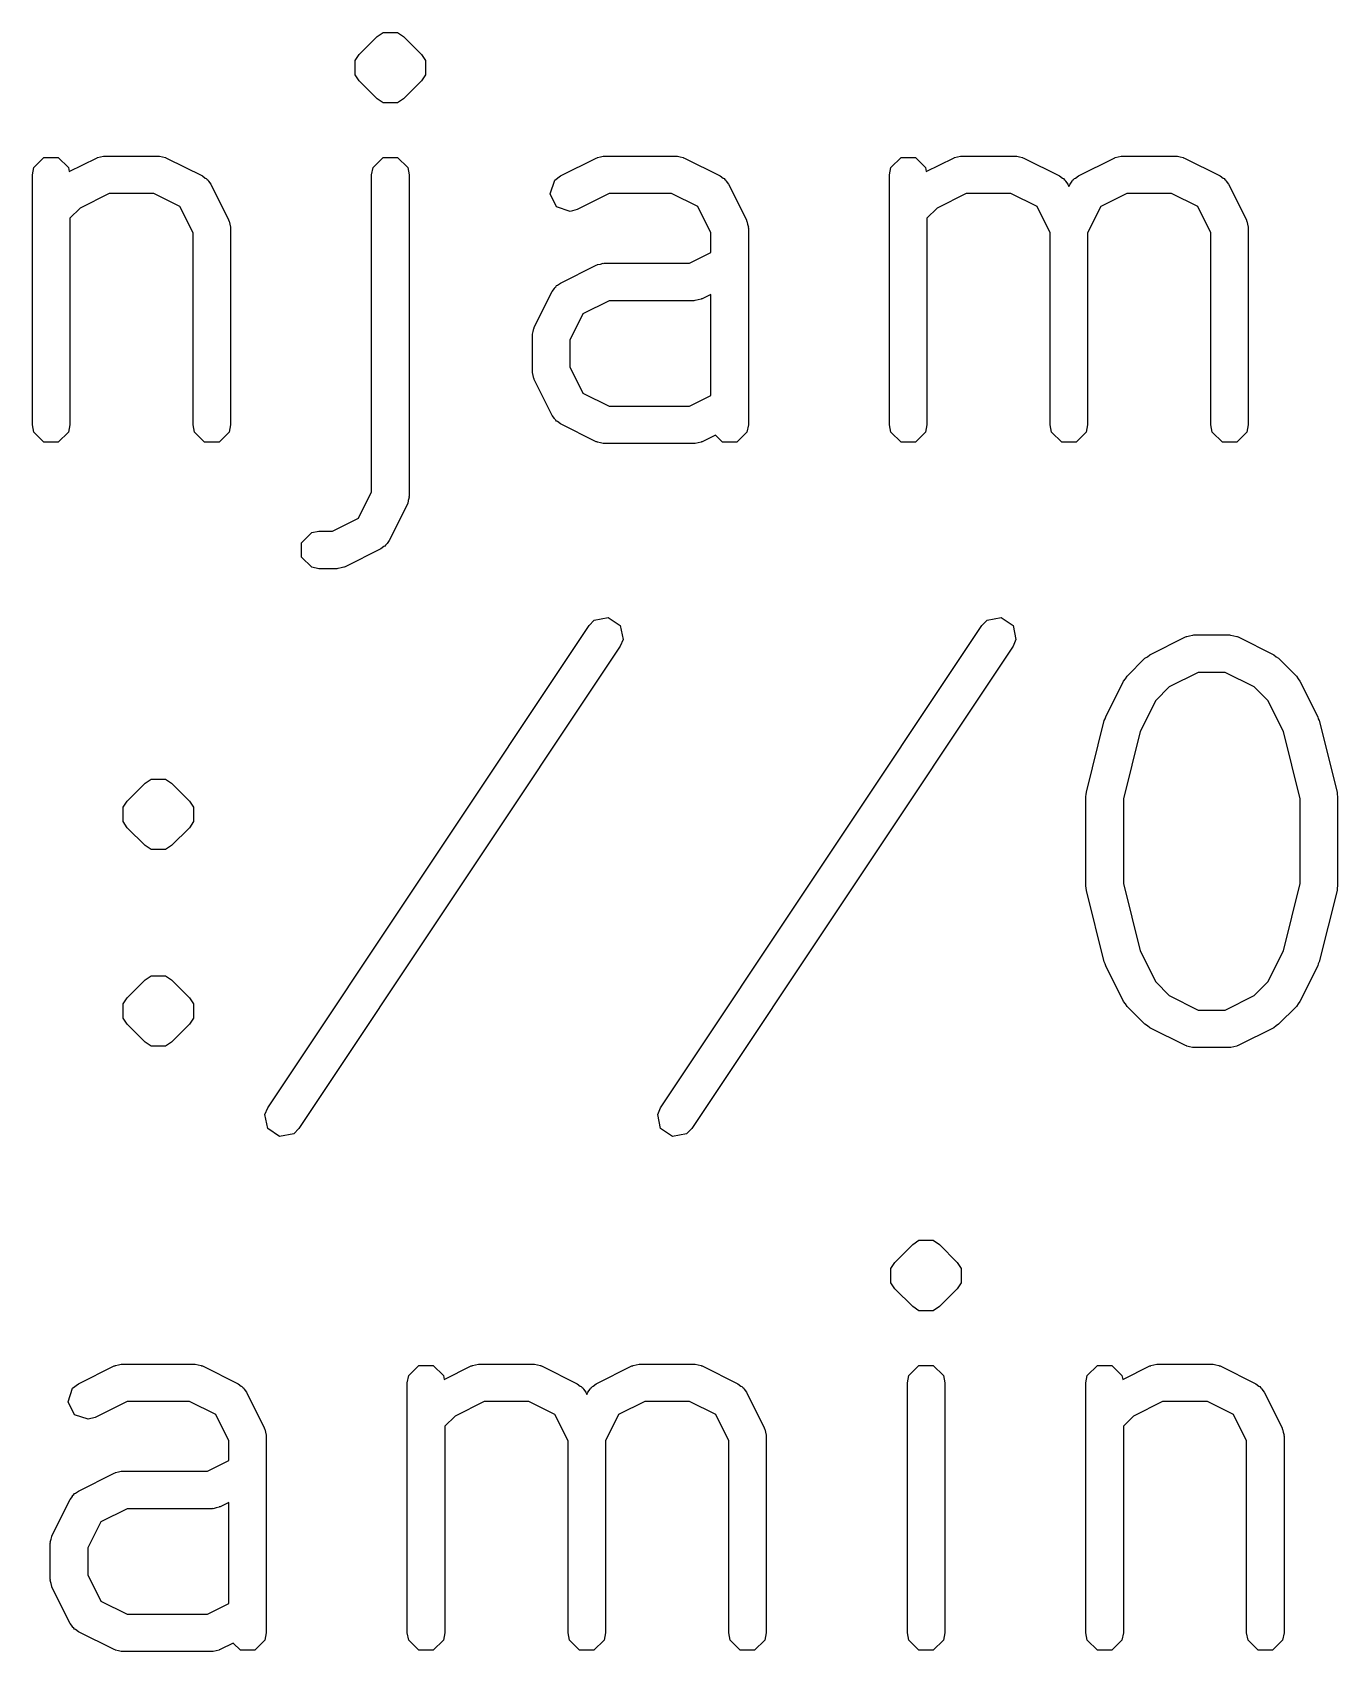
# Model space of a CAD drawing. Header units: inches. Extents: x 2.83 to 5.13, y -5.32 to -1.56.
# Drawn here: x 4.0109 to 4.148, y -3.5954 to -3.4254 of the extents above; entities that cross this region are included whole.
import ezdxf

# ---------------------------------------------------------------- set-up
doc = ezdxf.new("R2010")
doc.units = ezdxf.units.IN
doc.header["$MEASUREMENT"] = 0
doc.layers.add('F.Silkscreen', color=41, linetype='CONTINUOUS', true_color=0xf2eda1)

msp = doc.modelspace()

# ---------------------------------------------------------------- linework, layer by layer
at = {"layer": 'F.Silkscreen', "linetype": 'CONTINUOUS'}
for p, q in [((4.04713, -3.42587), (4.04777, -3.42545)), ((4.04777, -3.42545), (4.04928, -3.42545)), ((4.04928, -3.42545), (4.04991, -3.42587)), ((4.04526, -3.42775), (4.04713, -3.42587)), ((4.04991, -3.42587), (4.05179, -3.42775)), ((4.04483, -3.42839), (4.04526, -3.42775)), ((4.04483, -3.42989), (4.04483, -3.42839)), ((4.04483, -3.42839), (4.04483, -3.42839)), ((4.05179, -3.42775), (4.05222, -3.42839)), ((4.05222, -3.42839), (4.05222, -3.42839)), ((4.05222, -3.42839), (4.05222, -3.42989)), ((4.04526, -3.43053), (4.04483, -3.42989)), ((4.04713, -3.43241), (4.04526, -3.43053)), ((4.05179, -3.43053), (4.04991, -3.43241)), ((4.05222, -3.42989), (4.05179, -3.43053)), ((4.04777, -3.43283), (4.04713, -3.43241)), ((4.04991, -3.43241), (4.04928, -3.43283)), ((4.04928, -3.43283), (4.04777, -3.43283)), ((4.04777, -3.43283), (4.04777, -3.43283)), ((4.01108, -3.43964), (4.01215, -3.43857)), ((4.01215, -3.43857), (4.01365, -3.43857)), ((4.01365, -3.43857), (4.01472, -3.43964)), ((4.0148, -3.44005), (4.01765, -3.43863)), ((4.01765, -3.43863), (4.01774, -3.4386)), ((4.01774, -3.4386), (4.01777, -3.43857)), ((4.01777, -3.43857), (4.01808, -3.43851)), ((4.01808, -3.43851), (4.01839, -3.43842)), ((4.01839, -3.43842), (4.01843, -3.43844)), ((4.01843, -3.43844), (4.01853, -3.43842)), ((4.01853, -3.43842), (4.02415, -3.43842)), ((4.02415, -3.43842), (4.02425, -3.43844)), ((4.02425, -3.43844), (4.02429, -3.43842)), ((4.02429, -3.43842), (4.02459, -3.43851)), ((4.02459, -3.43851), (4.0249, -3.43857)), ((4.0249, -3.43857), (4.02494, -3.4386)), ((4.02494, -3.4386), (4.02503, -3.43863)), ((4.02503, -3.43863), (4.02878, -3.4405)), ((4.0467, -3.43964), (4.04777, -3.43857)), ((4.04777, -3.43857), (4.04928, -3.43857)), ((4.04928, -3.43857), (4.05034, -3.43964)), ((4.06639, -3.4405), (4.07014, -3.43863)), ((4.07014, -3.43863), (4.07023, -3.4386)), ((4.07023, -3.4386), (4.07027, -3.43857)), ((4.07027, -3.43857), (4.07058, -3.43851)), ((4.07058, -3.43851), (4.07088, -3.43842)), ((4.07088, -3.43842), (4.07092, -3.43844)), ((4.07092, -3.43844), (4.07102, -3.43842)), ((4.07102, -3.43842), (4.07852, -3.43842)), ((4.07852, -3.43842), (4.07861, -3.43844)), ((4.07861, -3.43844), (4.07866, -3.43842)), ((4.07866, -3.43842), (4.07896, -3.43851)), ((4.07896, -3.43851), (4.07927, -3.43857)), ((4.07927, -3.43857), (4.0793, -3.4386)), ((4.0793, -3.4386), (4.0794, -3.43863)), ((4.0794, -3.43863), (4.08315, -3.4405)), ((4.10107, -3.43964), (4.10214, -3.43857)), ((4.10214, -3.43857), (4.10364, -3.43857)), ((4.10364, -3.43857), (4.10471, -3.43964)), ((4.10479, -3.44005), (4.10763, -3.43863)), ((4.10763, -3.43863), (4.10773, -3.4386)), ((4.10773, -3.4386), (4.10776, -3.43857)), ((4.10776, -3.43857), (4.10807, -3.43851)), ((4.10807, -3.43851), (4.10837, -3.43842)), ((4.10837, -3.43842), (4.10842, -3.43844)), ((4.10842, -3.43844), (4.10851, -3.43842)), ((4.10851, -3.43842), (4.11414, -3.43842)), ((4.11414, -3.43842), (4.11424, -3.43844)), ((4.11424, -3.43844), (4.11428, -3.43842)), ((4.11428, -3.43842), (4.11458, -3.43851)), ((4.11458, -3.43851), (4.11489, -3.43857)), ((4.11489, -3.43857), (4.11492, -3.4386)), ((4.11492, -3.4386), (4.11502, -3.43863)), ((4.11502, -3.43863), (4.11877, -3.4405)), ((4.12076, -3.4405), (4.12451, -3.43863)), ((4.12451, -3.43863), (4.1246, -3.4386)), ((4.1246, -3.4386), (4.12463, -3.43857)), ((4.12463, -3.43857), (4.12494, -3.43851)), ((4.12494, -3.43851), (4.12525, -3.43842)), ((4.12525, -3.43842), (4.12529, -3.43844)), ((4.12529, -3.43844), (4.12539, -3.43842)), ((4.12539, -3.43842), (4.13101, -3.43842)), ((4.13101, -3.43842), (4.13111, -3.43844)), ((4.13111, -3.43844), (4.13115, -3.43842)), ((4.13115, -3.43842), (4.13146, -3.43851)), ((4.13146, -3.43851), (4.13176, -3.43857)), ((4.13176, -3.43857), (4.1318, -3.4386)), ((4.1318, -3.4386), (4.13189, -3.43863)), ((4.13189, -3.43863), (4.13564, -3.4405)), ((4.01093, -3.44039), (4.01108, -3.43964)), ((4.01093, -3.46664), (4.01093, -3.44039)), ((4.01472, -3.43964), (4.0148, -3.44005)), ((4.02878, -3.4405), (4.02909, -3.44074)), ((4.02909, -3.44074), (4.02919, -3.44078)), ((4.02919, -3.44078), (4.02928, -3.44089)), ((4.02928, -3.44089), (4.02939, -3.44097)), ((4.04655, -3.44039), (4.0467, -3.43964)), ((4.04655, -3.47367), (4.04655, -3.44039)), ((4.05034, -3.43964), (4.05049, -3.44039)), ((4.05049, -3.44039), (4.05049, -3.47413)), ((4.06578, -3.44097), (4.06639, -3.4405)), ((4.08315, -3.4405), (4.08346, -3.44074)), ((4.08346, -3.44074), (4.08356, -3.44078)), ((4.08356, -3.44078), (4.08364, -3.44089)), ((4.08364, -3.44089), (4.08375, -3.44097)), ((4.10092, -3.44039), (4.10107, -3.43964)), ((4.10092, -3.46664), (4.10092, -3.44039)), ((4.10471, -3.43964), (4.10479, -3.44005)), ((4.11877, -3.4405), (4.11908, -3.44074)), ((4.11908, -3.44074), (4.11918, -3.44078)), ((4.11918, -3.44078), (4.11926, -3.44089)), ((4.11926, -3.44089), (4.11938, -3.44097)), ((4.12015, -3.44097), (4.12026, -3.44089)), ((4.12026, -3.44089), (4.12035, -3.44078)), ((4.12035, -3.44078), (4.12045, -3.44074)), ((4.12045, -3.44074), (4.12076, -3.4405)), ((4.13564, -3.4405), (4.13595, -3.44074)), ((4.13595, -3.44074), (4.13605, -3.44078)), ((4.13605, -3.44078), (4.13614, -3.44089)), ((4.13614, -3.44089), (4.13625, -3.44097)), ((4.01899, -3.44236), (4.01594, -3.44388)), ((4.02369, -3.44236), (4.01899, -3.44236)), ((4.02643, -3.44373), (4.02369, -3.44236)), ((4.02939, -3.44097), (4.02942, -3.44107)), ((4.02942, -3.44107), (4.02966, -3.44138)), ((4.02966, -3.44138), (4.03153, -3.44513)), ((4.06531, -3.4424), (4.06578, -3.44097)), ((4.06598, -3.44375), (4.06531, -3.4424)), ((4.07148, -3.44236), (4.06815, -3.44402)), ((4.07805, -3.44236), (4.07148, -3.44236)), ((4.0808, -3.44373), (4.07805, -3.44236)), ((4.08375, -3.44097), (4.08379, -3.44107)), ((4.08379, -3.44107), (4.08403, -3.44138)), ((4.08403, -3.44138), (4.0859, -3.44513)), ((4.10898, -3.44236), (4.10593, -3.44388)), ((4.11367, -3.44236), (4.10898, -3.44236)), ((4.11642, -3.44373), (4.11367, -3.44236)), ((4.11938, -3.44097), (4.11941, -3.44107)), ((4.11941, -3.44107), (4.11965, -3.44138)), ((4.11965, -3.44138), (4.11976, -3.44161)), ((4.11976, -3.44161), (4.11988, -3.44138)), ((4.11988, -3.44138), (4.12012, -3.44107)), ((4.12012, -3.44107), (4.12015, -3.44097)), ((4.12585, -3.44236), (4.1231, -3.44373)), ((4.13055, -3.44236), (4.12585, -3.44236)), ((4.13329, -3.44373), (4.13055, -3.44236)), ((4.13625, -3.44097), (4.13628, -3.44107)), ((4.13628, -3.44107), (4.13652, -3.44138)), ((4.13652, -3.44138), (4.1384, -3.44513)), ((4.01594, -3.44388), (4.01487, -3.44495)), ((4.02781, -3.44648), (4.02643, -3.44373)), ((4.06741, -3.44423), (4.06598, -3.44375)), ((4.06815, -3.44402), (4.06741, -3.44423)), ((4.08217, -3.44648), (4.0808, -3.44373)), ((4.10593, -3.44388), (4.10486, -3.44495)), ((4.11779, -3.44648), (4.11642, -3.44373)), ((4.1231, -3.44373), (4.12173, -3.44648)), ((4.13467, -3.44648), (4.13329, -3.44373)), ((4.01487, -3.44495), (4.01487, -3.46664)), ((4.03153, -3.44513), (4.03156, -3.44523)), ((4.03156, -3.44523), (4.03159, -3.44526)), ((4.03159, -3.44526), (4.03165, -3.44557)), ((4.03165, -3.44557), (4.03174, -3.44587)), ((4.03174, -3.44587), (4.03172, -3.44592)), ((4.03172, -3.44592), (4.03174, -3.44601)), ((4.03174, -3.44601), (4.03174, -3.46664)), ((4.0859, -3.44513), (4.08593, -3.44523)), ((4.08593, -3.44523), (4.08596, -3.44526)), ((4.08596, -3.44526), (4.08602, -3.44557)), ((4.08602, -3.44557), (4.08611, -3.44587)), ((4.08611, -3.44587), (4.08609, -3.44592)), ((4.08609, -3.44592), (4.08611, -3.44601)), ((4.08611, -3.44601), (4.08611, -3.46664)), ((4.10486, -3.44495), (4.10486, -3.46664)), ((4.1384, -3.44513), (4.13842, -3.44523)), ((4.13842, -3.44523), (4.13845, -3.44526)), ((4.13845, -3.44526), (4.13852, -3.44557)), ((4.13852, -3.44557), (4.1386, -3.44587)), ((4.1386, -3.44587), (4.13859, -3.44592)), ((4.13859, -3.44592), (4.1386, -3.44601)), ((4.1386, -3.44601), (4.1386, -3.46664)), ((4.02781, -3.46664), (4.02781, -3.44648)), ((4.08217, -3.44855), (4.08217, -3.44648)), ((4.11779, -3.46664), (4.11779, -3.44648)), ((4.12173, -3.44648), (4.12173, -3.46664)), ((4.13467, -3.46664), (4.13467, -3.44648)), ((4.07993, -3.44967), (4.08217, -3.44855)), ((4.06639, -3.45175), (4.07014, -3.44988)), ((4.07014, -3.44988), (4.07023, -3.44985)), ((4.07023, -3.44985), (4.07027, -3.44982)), ((4.07027, -3.44982), (4.07058, -3.44976)), ((4.07058, -3.44976), (4.07088, -3.44967)), ((4.07088, -3.44967), (4.07092, -3.44969)), ((4.07092, -3.44969), (4.07102, -3.44967)), ((4.07102, -3.44967), (4.07993, -3.44967)), ((4.06363, -3.45638), (4.06551, -3.45263)), ((4.06551, -3.45263), (4.06575, -3.45232)), ((4.06575, -3.45232), (4.06578, -3.45222)), ((4.06578, -3.45222), (4.06589, -3.45214)), ((4.06589, -3.45214), (4.06598, -3.45202)), ((4.06598, -3.45202), (4.06608, -3.45199)), ((4.06608, -3.45199), (4.06639, -3.45175)), ((4.07148, -3.45361), (4.06874, -3.45498)), ((4.08039, -3.45361), (4.07148, -3.45361)), ((4.08049, -3.45359), (4.08039, -3.45361)), ((4.08053, -3.4536), (4.08049, -3.45359)), ((4.08084, -3.45352), (4.08053, -3.4536)), ((4.08115, -3.45346), (4.08084, -3.45352)), ((4.08118, -3.45342), (4.08115, -3.45346)), ((4.08127, -3.4534), (4.08118, -3.45342)), ((4.08217, -3.45295), (4.08127, -3.4534)), ((4.08217, -3.46354), (4.08217, -3.45295)), ((4.06874, -3.45498), (4.06736, -3.45773)), ((4.06343, -3.45712), (4.06351, -3.45682)), ((4.06345, -3.45716), (4.06343, -3.45712)), ((4.06343, -3.45726), (4.06345, -3.45716)), ((4.06343, -3.46101), (4.06343, -3.45726)), ((4.06351, -3.45682), (4.06358, -3.45651)), ((4.06358, -3.45651), (4.06361, -3.45648)), ((4.06361, -3.45648), (4.06363, -3.45638)), ((4.06736, -3.45773), (4.06736, -3.46055)), ((4.06345, -3.46111), (4.06343, -3.46101)), ((4.06343, -3.46115), (4.06345, -3.46111)), ((4.06351, -3.46145), (4.06343, -3.46115)), ((4.06736, -3.46055), (4.06874, -3.46329)), ((4.06358, -3.46176), (4.06351, -3.46145)), ((4.06361, -3.4618), (4.06358, -3.46176)), ((4.06363, -3.46189), (4.06361, -3.4618)), ((4.06551, -3.46564), (4.06363, -3.46189)), ((4.06874, -3.46329), (4.07148, -3.46467)), ((4.07148, -3.46467), (4.07993, -3.46467)), ((4.07993, -3.46467), (4.08217, -3.46354)), ((4.06575, -3.46595), (4.06551, -3.46564)), ((4.06578, -3.46605), (4.06575, -3.46595)), ((4.06589, -3.46614), (4.06578, -3.46605)), ((4.06598, -3.46625), (4.06589, -3.46614)), ((4.06608, -3.46628), (4.06598, -3.46625)), ((4.06639, -3.46652), (4.06608, -3.46628)), ((4.01108, -3.46739), (4.01093, -3.46664)), ((4.01215, -3.46845), (4.01108, -3.46739)), ((4.01472, -3.46739), (4.01365, -3.46845)), ((4.01487, -3.46664), (4.01472, -3.46739)), ((4.02796, -3.46739), (4.02781, -3.46664)), ((4.02902, -3.46845), (4.02796, -3.46739)), ((4.03159, -3.46739), (4.03053, -3.46845)), ((4.03174, -3.46664), (4.03159, -3.46739)), ((4.07014, -3.4684), (4.06639, -3.46652)), ((4.08265, -3.46771), (4.08127, -3.4684)), ((4.08339, -3.46845), (4.08265, -3.46771)), ((4.08596, -3.46739), (4.0849, -3.46845)), ((4.08611, -3.46664), (4.08596, -3.46739)), ((4.10107, -3.46739), (4.10092, -3.46664)), ((4.10214, -3.46845), (4.10107, -3.46739)), ((4.10471, -3.46739), (4.10364, -3.46845)), ((4.10486, -3.46664), (4.10471, -3.46739)), ((4.11794, -3.46739), (4.11779, -3.46664)), ((4.11901, -3.46845), (4.11794, -3.46739)), ((4.12158, -3.46739), (4.12052, -3.46845)), ((4.12173, -3.46664), (4.12158, -3.46739)), ((4.13482, -3.46739), (4.13467, -3.46664)), ((4.13588, -3.46845), (4.13482, -3.46739)), ((4.13845, -3.46739), (4.13739, -3.46845)), ((4.1386, -3.46664), (4.13845, -3.46739)), ((4.01365, -3.46845), (4.01215, -3.46845)), ((4.03053, -3.46845), (4.02902, -3.46845)), ((4.07023, -3.46842), (4.07014, -3.4684)), ((4.07027, -3.46845), (4.07023, -3.46842)), ((4.07058, -3.46852), (4.07027, -3.46845)), ((4.07088, -3.4686), (4.07058, -3.46852)), ((4.07092, -3.46858), (4.07088, -3.4686)), ((4.07102, -3.4686), (4.07092, -3.46858)), ((4.08039, -3.4686), (4.07102, -3.4686)), ((4.08049, -3.46858), (4.08039, -3.4686)), ((4.08053, -3.4686), (4.08049, -3.46858)), ((4.08084, -3.46852), (4.08053, -3.4686)), ((4.08115, -3.46845), (4.08084, -3.46852)), ((4.08118, -3.46842), (4.08115, -3.46845)), ((4.08127, -3.4684), (4.08118, -3.46842)), ((4.0849, -3.46845), (4.08339, -3.46845)), ((4.10364, -3.46845), (4.10214, -3.46845)), ((4.12052, -3.46845), (4.11901, -3.46845)), ((4.13739, -3.46845), (4.13588, -3.46845)), ((4.04518, -3.47642), (4.04655, -3.47367)), ((4.05031, -3.47492), (4.05028, -3.47501)), ((4.05034, -3.47489), (4.05031, -3.47492)), ((4.0504, -3.47458), (4.05034, -3.47489)), ((4.05049, -3.47427), (4.0504, -3.47458)), ((4.05049, -3.47413), (4.05047, -3.47423)), ((4.05047, -3.47423), (4.05049, -3.47427)), ((4.04243, -3.47779), (4.04518, -3.47642)), ((4.05028, -3.47501), (4.04841, -3.47876)), ((4.0392, -3.47901), (4.04027, -3.47794)), ((4.04027, -3.47794), (4.04102, -3.47779)), ((4.04102, -3.47779), (4.04243, -3.47779)), ((4.0392, -3.48051), (4.0392, -3.47901)), ((4.04753, -3.47964), (4.04378, -3.48152)), ((4.04784, -3.4794), (4.04753, -3.47964)), ((4.04794, -3.47937), (4.04784, -3.4794)), ((4.04802, -3.47926), (4.04794, -3.47937)), ((4.04813, -3.47917), (4.04802, -3.47926)), ((4.04817, -3.47907), (4.04813, -3.47917)), ((4.04841, -3.47876), (4.04817, -3.47907)), ((4.04027, -3.48158), (4.0392, -3.48051)), ((4.04102, -3.48173), (4.04027, -3.48158)), ((4.0429, -3.48173), (4.04102, -3.48173)), ((4.04299, -3.48171), (4.0429, -3.48173)), ((4.04304, -3.48172), (4.04299, -3.48171)), ((4.04334, -3.48164), (4.04304, -3.48172)), ((4.04365, -3.48158), (4.04334, -3.48164)), ((4.04368, -3.48155), (4.04365, -3.48158)), ((4.04378, -3.48152), (4.04368, -3.48155)), ((4.06992, -3.48714), (4.0714, -3.48684)), ((4.0714, -3.48684), (4.07265, -3.48768)), ((4.11117, -3.48714), (4.11265, -3.48684)), ((4.11265, -3.48684), (4.1139, -3.48768)), ((4.03564, -3.5383), (4.06938, -3.48768)), ((4.06938, -3.48768), (4.06992, -3.48714)), ((4.07265, -3.48768), (4.07295, -3.48916)), ((4.07688, -3.5383), (4.11063, -3.48768)), ((4.11063, -3.48768), (4.11117, -3.48714)), ((4.1139, -3.48768), (4.11419, -3.48916)), ((4.07266, -3.48987), (4.03891, -3.54048)), ((4.07295, -3.48916), (4.07266, -3.48987)), ((4.1139, -3.48987), (4.08016, -3.54048)), ((4.11419, -3.48916), (4.1139, -3.48987)), ((4.12826, -3.49076), (4.13201, -3.48889)), ((4.13201, -3.48889), (4.1321, -3.48886)), ((4.1321, -3.48886), (4.13213, -3.48883)), ((4.13213, -3.48883), (4.13244, -3.48877)), ((4.13244, -3.48877), (4.13275, -3.48869)), ((4.13275, -3.48869), (4.13279, -3.4887)), ((4.13279, -3.4887), (4.13289, -3.48868)), ((4.13289, -3.48868), (4.13664, -3.48868)), ((4.13664, -3.48868), (4.13673, -3.4887)), ((4.13673, -3.4887), (4.13678, -3.48869)), ((4.13678, -3.48869), (4.13708, -3.48877)), ((4.13708, -3.48877), (4.13739, -3.48883)), ((4.13739, -3.48883), (4.13742, -3.48886)), ((4.13742, -3.48886), (4.13752, -3.48889)), ((4.13752, -3.48889), (4.14127, -3.49076)), ((4.12587, -3.49301), (4.12774, -3.49113)), ((4.12774, -3.49113), (4.12801, -3.49096)), ((4.12801, -3.49096), (4.12826, -3.49076)), ((4.14127, -3.49076), (4.14152, -3.49096)), ((4.14152, -3.49096), (4.14178, -3.49113)), ((4.14178, -3.49113), (4.14365, -3.49301)), ((4.12363, -3.49727), (4.1255, -3.49352)), ((4.1255, -3.49352), (4.12569, -3.49327)), ((4.12569, -3.49327), (4.12587, -3.49301)), ((4.13335, -3.49262), (4.1303, -3.49414)), ((4.13617, -3.49262), (4.13335, -3.49262)), ((4.13922, -3.49414), (4.13617, -3.49262)), ((4.14365, -3.49301), (4.14383, -3.49327)), ((4.14383, -3.49327), (4.14402, -3.49352)), ((4.14402, -3.49352), (4.1459, -3.49727)), ((4.1303, -3.49414), (4.12888, -3.49556)), ((4.14064, -3.49556), (4.13922, -3.49414)), ((4.12888, -3.49556), (4.12724, -3.49883)), ((4.14228, -3.49883), (4.14064, -3.49556)), ((4.1216, -3.50517), (4.12348, -3.49767)), ((4.12348, -3.49767), (4.12357, -3.49748)), ((4.12357, -3.49748), (4.12363, -3.49727)), ((4.1459, -3.49727), (4.14595, -3.49748)), ((4.14595, -3.49748), (4.14604, -3.49767)), ((4.14604, -3.49767), (4.14792, -3.50517)), ((4.12724, -3.49883), (4.12548, -3.50589)), ((4.14404, -3.50589), (4.14228, -3.49883)), ((4.02276, -3.50425), (4.0234, -3.50383)), ((4.0234, -3.50383), (4.0249, -3.50383)), ((4.0249, -3.50383), (4.02554, -3.50425)), ((4.02088, -3.50613), (4.02276, -3.50425)), ((4.02554, -3.50425), (4.02742, -3.50613)), ((4.12154, -3.50565), (4.12159, -3.50541)), ((4.12159, -3.50541), (4.1216, -3.50517)), ((4.14792, -3.50517), (4.14793, -3.50541)), ((4.14793, -3.50541), (4.14798, -3.50565)), ((4.02046, -3.50677), (4.02088, -3.50613)), ((4.02046, -3.50827), (4.02046, -3.50677)), ((4.02046, -3.50677), (4.02046, -3.50677)), ((4.02742, -3.50613), (4.02784, -3.50677)), ((4.02784, -3.50677), (4.02784, -3.50677)), ((4.02784, -3.50677), (4.02784, -3.50827)), ((4.12154, -3.51502), (4.12154, -3.50565)), ((4.12548, -3.50589), (4.12548, -3.51478)), ((4.14404, -3.51478), (4.14404, -3.50589)), ((4.14798, -3.50565), (4.14798, -3.51502)), ((4.02088, -3.50891), (4.02046, -3.50827)), ((4.02276, -3.51079), (4.02088, -3.50891)), ((4.02742, -3.50891), (4.02554, -3.51079)), ((4.02784, -3.50827), (4.02742, -3.50891)), ((4.0234, -3.51121), (4.02276, -3.51079)), ((4.0249, -3.51121), (4.0234, -3.51121)), ((4.0234, -3.51121), (4.0234, -3.51121)), ((4.02554, -3.51079), (4.0249, -3.51121)), ((4.12159, -3.51526), (4.12154, -3.51502)), ((4.1216, -3.5155), (4.12159, -3.51526)), ((4.12348, -3.523), (4.1216, -3.5155)), ((4.12548, -3.51478), (4.12724, -3.52183)), ((4.14228, -3.52183), (4.14404, -3.51478)), ((4.14792, -3.5155), (4.14604, -3.523)), ((4.14793, -3.51526), (4.14792, -3.5155)), ((4.14798, -3.51502), (4.14793, -3.51526)), ((4.12724, -3.52183), (4.12888, -3.5251)), ((4.14064, -3.5251), (4.14228, -3.52183)), ((4.12357, -3.52319), (4.12348, -3.523)), ((4.12363, -3.5234), (4.12357, -3.52319)), ((4.1255, -3.52715), (4.12363, -3.5234)), ((4.1459, -3.5234), (4.14402, -3.52715)), ((4.14595, -3.52319), (4.1459, -3.5234)), ((4.14604, -3.523), (4.14595, -3.52319)), ((4.02088, -3.52675), (4.02276, -3.52488)), ((4.02276, -3.52488), (4.0234, -3.52445)), ((4.0234, -3.52445), (4.0249, -3.52445)), ((4.0249, -3.52445), (4.0249, -3.52445)), ((4.0249, -3.52445), (4.02554, -3.52488)), ((4.02554, -3.52488), (4.02742, -3.52675)), ((4.12888, -3.5251), (4.1303, -3.52653)), ((4.13922, -3.52653), (4.14064, -3.5251)), ((4.02046, -3.52739), (4.02088, -3.52675)), ((4.02046, -3.5289), (4.02046, -3.52739)), ((4.02742, -3.52675), (4.02784, -3.52739)), ((4.02784, -3.52739), (4.02784, -3.5289)), ((4.12569, -3.5274), (4.1255, -3.52715)), ((4.12587, -3.52766), (4.12569, -3.5274)), ((4.1303, -3.52653), (4.13335, -3.52805)), ((4.13617, -3.52805), (4.13922, -3.52653)), ((4.14383, -3.5274), (4.14365, -3.52766)), ((4.14402, -3.52715), (4.14383, -3.5274)), ((4.02088, -3.52954), (4.02046, -3.5289)), ((4.02046, -3.5289), (4.02046, -3.5289)), ((4.02784, -3.5289), (4.02742, -3.52954)), ((4.12774, -3.52954), (4.12587, -3.52766)), ((4.13335, -3.52805), (4.13617, -3.52805)), ((4.14365, -3.52766), (4.14178, -3.52954)), ((4.02276, -3.53141), (4.02088, -3.52954)), ((4.02742, -3.52954), (4.02554, -3.53141)), ((4.12801, -3.52971), (4.12774, -3.52954)), ((4.12826, -3.5299), (4.12801, -3.52971)), ((4.13201, -3.53178), (4.12826, -3.5299)), ((4.14127, -3.5299), (4.13752, -3.53178)), ((4.14151, -3.52971), (4.14127, -3.5299)), ((4.14178, -3.52954), (4.14151, -3.52971)), ((4.0234, -3.53184), (4.02276, -3.53141)), ((4.0249, -3.53184), (4.0234, -3.53184)), ((4.0234, -3.53184), (4.0234, -3.53184)), ((4.02554, -3.53141), (4.0249, -3.53184)), ((4.1321, -3.53181), (4.13201, -3.53178)), ((4.13213, -3.53184), (4.1321, -3.53181)), ((4.13244, -3.5319), (4.13213, -3.53184)), ((4.13275, -3.53198), (4.13244, -3.5319)), ((4.13279, -3.53197), (4.13275, -3.53198)), ((4.13289, -3.53199), (4.13279, -3.53197)), ((4.13664, -3.53199), (4.13289, -3.53199)), ((4.13673, -3.53197), (4.13664, -3.53199)), ((4.13678, -3.53198), (4.13673, -3.53197)), ((4.13708, -3.5319), (4.13678, -3.53198)), ((4.13739, -3.53184), (4.13708, -3.5319)), ((4.13742, -3.53181), (4.13739, -3.53184)), ((4.13752, -3.53178), (4.13742, -3.53181)), ((4.03534, -3.53901), (4.03564, -3.5383)), ((4.03564, -3.54049), (4.03534, -3.53901)), ((4.07659, -3.53901), (4.07688, -3.5383)), ((4.07688, -3.54049), (4.07659, -3.53901)), ((4.03689, -3.54132), (4.03564, -3.54049)), ((4.03837, -3.54103), (4.03689, -3.54132)), ((4.03891, -3.54048), (4.03837, -3.54103)), ((4.07814, -3.54132), (4.07688, -3.54049)), ((4.07961, -3.54103), (4.07814, -3.54132)), ((4.08016, -3.54048), (4.07961, -3.54103)), ((4.1015, -3.55452), (4.10337, -3.55264)), ((4.10337, -3.55264), (4.10401, -3.55221)), ((4.10401, -3.55221), (4.10552, -3.55221)), ((4.10552, -3.55221), (4.10616, -3.55264)), ((4.10616, -3.55264), (4.10803, -3.55452)), ((4.10107, -3.55515), (4.1015, -3.55452)), ((4.10803, -3.55452), (4.10846, -3.55515)), ((4.10107, -3.55666), (4.10107, -3.55515)), ((4.10107, -3.55515), (4.10107, -3.55515)), ((4.10846, -3.55515), (4.10846, -3.55515)), ((4.10846, -3.55515), (4.10846, -3.55666)), ((4.1015, -3.5573), (4.10107, -3.55666)), ((4.10337, -3.55917), (4.1015, -3.5573)), ((4.10803, -3.5573), (4.10616, -3.55917)), ((4.10846, -3.55666), (4.10803, -3.5573)), ((4.10401, -3.5596), (4.10337, -3.55917)), ((4.10552, -3.5596), (4.10401, -3.5596)), ((4.10401, -3.5596), (4.10401, -3.5596)), ((4.10616, -3.55917), (4.10552, -3.5596)), ((4.01577, -3.56727), (4.01952, -3.56539)), ((4.01952, -3.56539), (4.01962, -3.56537)), ((4.01962, -3.56537), (4.01965, -3.56534)), ((4.01965, -3.56534), (4.01996, -3.56528)), ((4.01996, -3.56528), (4.02026, -3.56519)), ((4.02026, -3.56519), (4.0203, -3.56521)), ((4.0203, -3.56521), (4.0204, -3.56519)), ((4.0204, -3.56519), (4.0279, -3.56519)), ((4.0279, -3.56519), (4.028, -3.56521)), ((4.028, -3.56521), (4.02804, -3.56519)), ((4.02804, -3.56519), (4.02834, -3.56528)), ((4.02834, -3.56528), (4.02865, -3.56534)), ((4.02865, -3.56534), (4.02868, -3.56537)), ((4.02868, -3.56537), (4.02878, -3.56539)), ((4.02878, -3.56539), (4.03253, -3.56727)), ((4.0503, -3.56716), (4.05045, -3.5664)), ((4.05045, -3.5664), (4.05152, -3.56534)), ((4.05152, -3.56534), (4.05302, -3.56534)), ((4.05302, -3.56534), (4.05409, -3.5664)), ((4.05409, -3.5664), (4.05417, -3.56682)), ((4.05417, -3.56682), (4.05702, -3.56539)), ((4.05702, -3.56539), (4.05711, -3.56537)), ((4.05711, -3.56537), (4.05714, -3.56534)), ((4.05714, -3.56534), (4.05745, -3.56528)), ((4.05745, -3.56528), (4.05776, -3.56519)), ((4.05776, -3.56519), (4.0578, -3.56521)), ((4.0578, -3.56521), (4.0579, -3.56519)), ((4.0579, -3.56519), (4.06352, -3.56519)), ((4.06352, -3.56519), (4.06362, -3.56521)), ((4.06362, -3.56521), (4.06366, -3.56519)), ((4.06366, -3.56519), (4.06396, -3.56528)), ((4.06396, -3.56528), (4.06427, -3.56534)), ((4.06427, -3.56534), (4.06431, -3.56537)), ((4.06431, -3.56537), (4.0644, -3.56539)), ((4.0644, -3.56539), (4.06815, -3.56727)), ((4.07014, -3.56727), (4.07389, -3.56539)), ((4.07389, -3.56539), (4.07398, -3.56537)), ((4.07398, -3.56537), (4.07402, -3.56534)), ((4.07402, -3.56534), (4.07432, -3.56528)), ((4.07432, -3.56528), (4.07463, -3.56519)), ((4.07463, -3.56519), (4.07467, -3.56521)), ((4.07467, -3.56521), (4.07477, -3.56519)), ((4.07477, -3.56519), (4.08039, -3.56519)), ((4.08039, -3.56519), (4.08049, -3.56521)), ((4.08049, -3.56521), (4.08053, -3.56519)), ((4.08053, -3.56519), (4.08084, -3.56528)), ((4.08084, -3.56528), (4.08115, -3.56534)), ((4.08115, -3.56534), (4.08118, -3.56537)), ((4.08118, -3.56537), (4.08127, -3.56539)), ((4.08127, -3.56539), (4.08502, -3.56727)), ((4.1028, -3.56716), (4.10295, -3.5664)), ((4.10295, -3.5664), (4.10401, -3.56534)), ((4.10401, -3.56534), (4.10552, -3.56534)), ((4.10552, -3.56534), (4.10658, -3.5664)), ((4.10658, -3.5664), (4.10673, -3.56716)), ((4.12154, -3.56716), (4.12169, -3.5664)), ((4.12169, -3.5664), (4.12276, -3.56534)), ((4.12276, -3.56534), (4.12427, -3.56534)), ((4.12427, -3.56534), (4.12533, -3.5664)), ((4.12533, -3.5664), (4.12541, -3.56682)), ((4.12541, -3.56682), (4.12826, -3.56539)), ((4.12826, -3.56539), (4.12835, -3.56537)), ((4.12835, -3.56537), (4.12838, -3.56534)), ((4.12838, -3.56534), (4.12869, -3.56528)), ((4.12869, -3.56528), (4.129, -3.56519)), ((4.129, -3.56519), (4.12904, -3.56521)), ((4.12904, -3.56521), (4.12914, -3.56519)), ((4.12914, -3.56519), (4.13476, -3.56519)), ((4.13476, -3.56519), (4.13486, -3.56521)), ((4.13486, -3.56521), (4.1349, -3.56519)), ((4.1349, -3.56519), (4.1352, -3.56528)), ((4.1352, -3.56528), (4.13551, -3.56534)), ((4.13551, -3.56534), (4.13555, -3.56537)), ((4.13555, -3.56537), (4.13564, -3.56539)), ((4.13564, -3.56539), (4.13939, -3.56727)), ((4.01469, -3.56917), (4.01516, -3.56774)), ((4.01516, -3.56774), (4.01577, -3.56727)), ((4.03253, -3.56727), (4.03284, -3.56751)), ((4.03284, -3.56751), (4.03294, -3.56754)), ((4.03294, -3.56754), (4.03302, -3.56765)), ((4.03302, -3.56765), (4.03314, -3.56774)), ((4.03314, -3.56774), (4.03317, -3.56784)), ((4.03317, -3.56784), (4.03341, -3.56815)), ((4.03341, -3.56815), (4.03528, -3.5719)), ((4.0503, -3.5934), (4.0503, -3.56716)), ((4.06815, -3.56727), (4.06846, -3.56751)), ((4.06846, -3.56751), (4.06856, -3.56754)), ((4.06856, -3.56754), (4.06865, -3.56765)), ((4.06865, -3.56765), (4.06876, -3.56774)), ((4.06876, -3.56774), (4.06879, -3.56784)), ((4.06879, -3.56784), (4.06903, -3.56815)), ((4.06903, -3.56815), (4.06914, -3.56838)), ((4.06914, -3.56838), (4.06926, -3.56815)), ((4.06926, -3.56815), (4.0695, -3.56784)), ((4.0695, -3.56784), (4.06953, -3.56774)), ((4.06953, -3.56774), (4.06964, -3.56765)), ((4.06964, -3.56765), (4.06973, -3.56754)), ((4.06973, -3.56754), (4.06983, -3.56751)), ((4.06983, -3.56751), (4.07014, -3.56727)), ((4.08502, -3.56727), (4.08533, -3.56751)), ((4.08533, -3.56751), (4.08543, -3.56754)), ((4.08543, -3.56754), (4.08552, -3.56765)), ((4.08552, -3.56765), (4.08563, -3.56774)), ((4.08563, -3.56774), (4.08566, -3.56784)), ((4.08566, -3.56784), (4.0859, -3.56815)), ((4.0859, -3.56815), (4.08778, -3.5719)), ((4.1028, -3.5934), (4.1028, -3.56716)), ((4.10673, -3.56716), (4.10673, -3.5934)), ((4.12154, -3.5934), (4.12154, -3.56716)), ((4.13939, -3.56727), (4.1397, -3.56751)), ((4.1397, -3.56751), (4.1398, -3.56754)), ((4.1398, -3.56754), (4.13989, -3.56765)), ((4.13989, -3.56765), (4.14, -3.56774)), ((4.14, -3.56774), (4.14003, -3.56784)), ((4.14003, -3.56784), (4.14027, -3.56815)), ((4.14027, -3.56815), (4.14215, -3.5719)), ((4.01536, -3.57052), (4.01469, -3.56917)), ((4.02087, -3.56912), (4.01753, -3.57079)), ((4.02743, -3.56912), (4.02087, -3.56912)), ((4.03018, -3.5705), (4.02743, -3.56912)), ((4.05836, -3.56912), (4.05531, -3.57065)), ((4.06306, -3.56912), (4.05836, -3.56912)), ((4.0658, -3.5705), (4.06306, -3.56912)), ((4.07523, -3.56912), (4.07249, -3.5705)), ((4.07993, -3.56912), (4.07523, -3.56912)), ((4.08268, -3.5705), (4.07993, -3.56912)), ((4.1296, -3.56912), (4.12655, -3.57065)), ((4.1343, -3.56912), (4.1296, -3.56912)), ((4.13704, -3.5705), (4.1343, -3.56912)), ((4.01679, -3.57099), (4.01536, -3.57052)), ((4.01753, -3.57079), (4.01679, -3.57099)), ((4.03156, -3.57324), (4.03018, -3.5705)), ((4.05531, -3.57065), (4.05424, -3.57172)), ((4.05424, -3.57172), (4.05424, -3.5934)), ((4.06718, -3.57324), (4.0658, -3.5705)), ((4.07249, -3.5705), (4.07111, -3.57324)), ((4.08405, -3.57324), (4.08268, -3.5705)), ((4.12655, -3.57065), (4.12548, -3.57172)), ((4.12548, -3.57172), (4.12548, -3.5934)), ((4.13842, -3.57324), (4.13704, -3.5705)), ((4.03156, -3.57531), (4.03156, -3.57324)), ((4.03528, -3.5719), (4.03531, -3.57199)), ((4.03531, -3.57199), (4.03534, -3.57203)), ((4.03534, -3.57203), (4.0354, -3.57234)), ((4.0354, -3.57234), (4.03549, -3.57264)), ((4.03549, -3.57264), (4.03547, -3.57268)), ((4.03547, -3.57268), (4.03549, -3.57278)), ((4.03549, -3.57278), (4.03549, -3.5934)), ((4.06718, -3.5934), (4.06718, -3.57324)), ((4.07111, -3.57324), (4.07111, -3.5934)), ((4.08405, -3.5934), (4.08405, -3.57324)), ((4.08778, -3.5719), (4.0878, -3.57199)), ((4.0878, -3.57199), (4.08784, -3.57203)), ((4.08784, -3.57203), (4.0879, -3.57234)), ((4.0879, -3.57234), (4.08798, -3.57264)), ((4.08798, -3.57264), (4.08797, -3.57268)), ((4.08797, -3.57268), (4.08799, -3.57278)), ((4.08799, -3.57278), (4.08799, -3.5934)), ((4.13842, -3.5934), (4.13842, -3.57324)), ((4.14215, -3.5719), (4.14217, -3.57199)), ((4.14217, -3.57199), (4.1422, -3.57203)), ((4.1422, -3.57203), (4.14227, -3.57234)), ((4.14227, -3.57234), (4.14235, -3.57264)), ((4.14235, -3.57264), (4.14233, -3.57268)), ((4.14233, -3.57268), (4.14235, -3.57278)), ((4.14235, -3.57278), (4.14235, -3.5934)), ((4.01577, -3.57852), (4.01952, -3.57664)), ((4.01952, -3.57664), (4.01962, -3.57662)), ((4.01962, -3.57662), (4.01965, -3.57659)), ((4.01965, -3.57659), (4.01996, -3.57652)), ((4.01996, -3.57652), (4.02026, -3.57644)), ((4.02026, -3.57644), (4.0203, -3.57645)), ((4.0203, -3.57645), (4.0204, -3.57644)), ((4.0204, -3.57644), (4.02931, -3.57644)), ((4.02931, -3.57644), (4.03156, -3.57531)), ((4.01546, -3.57876), (4.01577, -3.57852)), ((4.01302, -3.58315), (4.01489, -3.5794)), ((4.01489, -3.5794), (4.01513, -3.57909)), ((4.01513, -3.57909), (4.01516, -3.57899)), ((4.01516, -3.57899), (4.01527, -3.5789)), ((4.01527, -3.5789), (4.01536, -3.57879)), ((4.01536, -3.57879), (4.01546, -3.57876)), ((4.03022, -3.58028), (4.02991, -3.58037)), ((4.03053, -3.58022), (4.03022, -3.58028)), ((4.03056, -3.58019), (4.03053, -3.58022)), ((4.03065, -3.58016), (4.03056, -3.58019)), ((4.03156, -3.57971), (4.03065, -3.58016)), ((4.03156, -3.59031), (4.03156, -3.57971)), ((4.01812, -3.58175), (4.01674, -3.58449)), ((4.02087, -3.58037), (4.01812, -3.58175)), ((4.02977, -3.58037), (4.02087, -3.58037)), ((4.02987, -3.58035), (4.02977, -3.58037)), ((4.02991, -3.58037), (4.02987, -3.58035)), ((4.01281, -3.58389), (4.0129, -3.58358)), ((4.0129, -3.58358), (4.01296, -3.58328)), ((4.01296, -3.58328), (4.01299, -3.58324)), ((4.01299, -3.58324), (4.01302, -3.58315)), ((4.01283, -3.58393), (4.01281, -3.58389)), ((4.01281, -3.58403), (4.01283, -3.58393)), ((4.01281, -3.58778), (4.01281, -3.58403)), ((4.01674, -3.58449), (4.01674, -3.58731)), ((4.01283, -3.58787), (4.01281, -3.58778)), ((4.01281, -3.58792), (4.01283, -3.58787)), ((4.0129, -3.58822), (4.01281, -3.58792)), ((4.01296, -3.58853), (4.0129, -3.58822)), ((4.01299, -3.58856), (4.01296, -3.58853)), ((4.01302, -3.58866), (4.01299, -3.58856)), ((4.01489, -3.59241), (4.01302, -3.58866)), ((4.01674, -3.58731), (4.01812, -3.59006)), ((4.01812, -3.59006), (4.02087, -3.59143)), ((4.02931, -3.59143), (4.03156, -3.59031)), ((4.02087, -3.59143), (4.02931, -3.59143)), ((4.01513, -3.59272), (4.01489, -3.59241)), ((4.01516, -3.59282), (4.01513, -3.59272)), ((4.01527, -3.5929), (4.01516, -3.59282)), ((4.01536, -3.59301), (4.01527, -3.5929)), ((4.01546, -3.59305), (4.01536, -3.59301)), ((4.01577, -3.59329), (4.01546, -3.59305)), ((4.01952, -3.59516), (4.01577, -3.59329)), ((4.03549, -3.5934), (4.03534, -3.59416)), ((4.05045, -3.59416), (4.0503, -3.5934)), ((4.05424, -3.5934), (4.05409, -3.59416)), ((4.06733, -3.59416), (4.06718, -3.5934)), ((4.07111, -3.5934), (4.07096, -3.59416)), ((4.0842, -3.59416), (4.08405, -3.5934)), ((4.08799, -3.5934), (4.08784, -3.59416)), ((4.10295, -3.59416), (4.1028, -3.5934)), ((4.10673, -3.5934), (4.10658, -3.59416)), ((4.12169, -3.59416), (4.12154, -3.5934)), ((4.12548, -3.5934), (4.12533, -3.59416)), ((4.13857, -3.59416), (4.13842, -3.5934)), ((4.14235, -3.5934), (4.1422, -3.59416)), ((4.01962, -3.59519), (4.01952, -3.59516)), ((4.01965, -3.59522), (4.01962, -3.59519)), ((4.01996, -3.59528), (4.01965, -3.59522)), ((4.02026, -3.59537), (4.01996, -3.59528)), ((4.0203, -3.59535), (4.02026, -3.59537)), ((4.0204, -3.59537), (4.0203, -3.59535)), ((4.02977, -3.59537), (4.0204, -3.59537)), ((4.02987, -3.59535), (4.02977, -3.59537)), ((4.02991, -3.59537), (4.02987, -3.59535)), ((4.03022, -3.59528), (4.02991, -3.59537)), ((4.03053, -3.59522), (4.03022, -3.59528)), ((4.03056, -3.59519), (4.03053, -3.59522)), ((4.03065, -3.59516), (4.03056, -3.59519)), ((4.03203, -3.59448), (4.03065, -3.59516)), ((4.03277, -3.59522), (4.03203, -3.59448)), ((4.03428, -3.59522), (4.03277, -3.59522)), ((4.03534, -3.59416), (4.03428, -3.59522)), ((4.05152, -3.59522), (4.05045, -3.59416)), ((4.05302, -3.59522), (4.05152, -3.59522)), ((4.05409, -3.59416), (4.05302, -3.59522)), ((4.06839, -3.59522), (4.06733, -3.59416)), ((4.0699, -3.59522), (4.06839, -3.59522)), ((4.07096, -3.59416), (4.0699, -3.59522)), ((4.08526, -3.59522), (4.0842, -3.59416)), ((4.08677, -3.59522), (4.08526, -3.59522)), ((4.08784, -3.59416), (4.08677, -3.59522)), ((4.10401, -3.59522), (4.10295, -3.59416)), ((4.10552, -3.59522), (4.10401, -3.59522)), ((4.10658, -3.59416), (4.10552, -3.59522)), ((4.12276, -3.59522), (4.12169, -3.59416)), ((4.12427, -3.59522), (4.12276, -3.59522)), ((4.12533, -3.59416), (4.12427, -3.59522)), ((4.13963, -3.59522), (4.13857, -3.59416)), ((4.14114, -3.59522), (4.13963, -3.59522)), ((4.1422, -3.59416), (4.14114, -3.59522))]:
    msp.add_line(p, q, dxfattribs=at)

doc.saveas('drawing.dxf')
